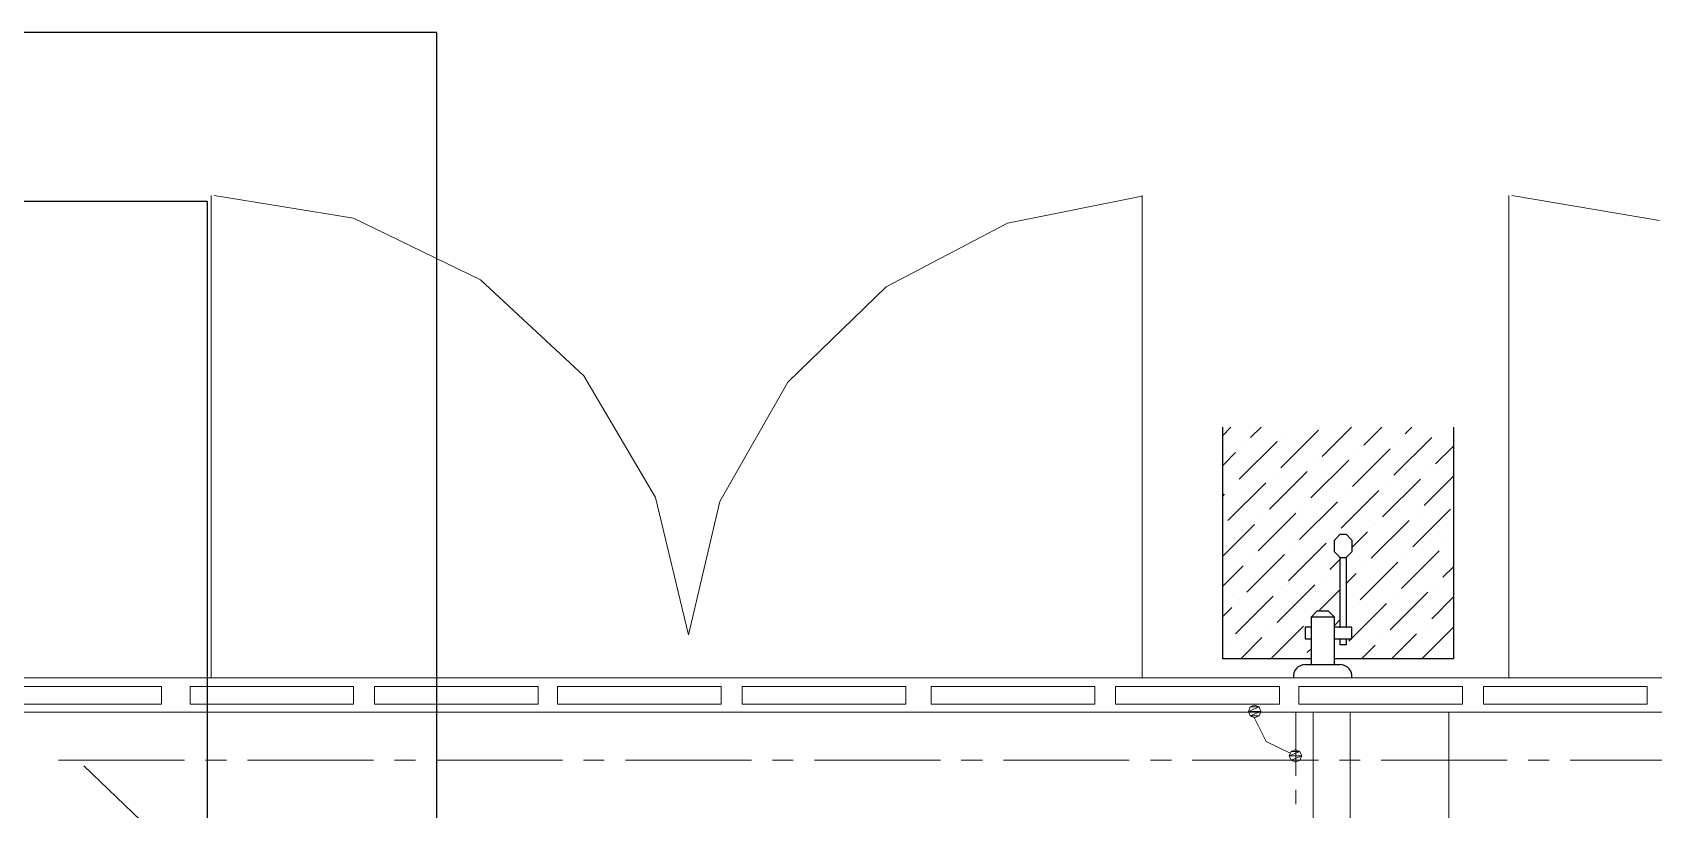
# Model space of a CAD drawing. Header units: metres. Extents: x 257 to 767, y -173 to 1.
# Drawn here: x 734.13 to 736.665, y -108.432 to -107.216 of the extents above; entities that cross this region are included whole.
import ezdxf

# ---------------------------------------------------------------- set-up
doc = ezdxf.new("R2010")
doc.units = ezdxf.units.M
doc.header["$LTSCALE"] = 10
doc.linetypes.add('DASHED', pattern=[0.75, 0.5, -0.25])
doc.layers.get('0').update_dxf_attribs({"color": 254})
doc.layers.add('Eletro Calha', color=6, linetype='Continuous')

msp = doc.modelspace()

# ---------------------------------------------------------------- linework, layer by layer
at = {"color": 7, "lineweight": 0}
for p, q in [((734.4091, -108.2257), (734.4091, -107.4717)), ((734.6318, -107.5069), (734.414, -107.4717)), ((735.8652, -107.4726), (735.6549, -107.5148)), ((735.8652, -108.2257), (735.8652, -107.4717)), ((736.439, -108.2257), (736.439, -107.4717)), ((736.6744, -107.5108), (736.4435, -107.4717)), ((734.8303, -107.6034), (734.6318, -107.5069)), ((735.6549, -107.5148), (735.465, -107.6143)), ((734.9923, -107.7536), (734.8303, -107.6034)), ((735.465, -107.6143), (735.3109, -107.7633)), ((735.1039, -107.9438), (734.9923, -107.7536)), ((735.3109, -107.7633), (735.2047, -107.9499)), ((735.1555, -108.1583), (735.1039, -107.9438)), ((735.2047, -107.9499), (735.1555, -108.1583)), ((738.9922, -108.2257), (731.7961, -108.2257)), ((734.3315, -108.2393), (734.0754, -108.2393)), ((734.3315, -108.2669), (734.3315, -108.2393)), ((734.6318, -108.2393), (734.3761, -108.2393)), ((734.3761, -108.2393), (734.3761, -108.2669)), ((734.6318, -108.2669), (734.6318, -108.2393)), ((734.9207, -108.2393), (734.6646, -108.2393)), ((734.6646, -108.2393), (734.6646, -108.2669)), ((734.9207, -108.2669), (734.9207, -108.2393)), ((735.2071, -108.2393), (734.951, -108.2393)), ((734.951, -108.2393), (734.951, -108.2669)), ((735.2071, -108.2669), (735.2071, -108.2393)), ((735.4959, -108.2393), (735.2399, -108.2393)), ((735.2399, -108.2393), (735.2399, -108.2669)), ((735.4959, -108.2669), (735.4959, -108.2393)), ((735.7912, -108.2393), (735.5354, -108.2393)), ((735.5354, -108.2393), (735.5354, -108.2669)), ((735.7912, -108.2669), (735.7912, -108.2393)), ((736.08, -108.2393), (735.8239, -108.2393)), ((735.8239, -108.2393), (735.8239, -108.2669)), ((736.08, -108.2669), (736.08, -108.2393)), ((736.3664, -108.2393), (736.1104, -108.2393)), ((736.1104, -108.2393), (736.1104, -108.2669)), ((736.3664, -108.2669), (736.3664, -108.2393)), ((736.6553, -108.2393), (736.3992, -108.2393)), ((736.3992, -108.2393), (736.3992, -108.2669)), ((736.6553, -108.2669), (736.6553, -108.2393)), ((734.0754, -108.2669), (734.3315, -108.2669)), ((734.3761, -108.2669), (734.6318, -108.2669)), ((734.6646, -108.2669), (734.9207, -108.2669)), ((734.951, -108.2669), (735.2071, -108.2669)), ((735.2399, -108.2669), (735.4959, -108.2669)), ((735.5354, -108.2669), (735.7912, -108.2669)), ((735.8239, -108.2669), (736.08, -108.2669)), ((736.0342, -108.2712), (736.0315, -108.2782)), ((736.0485, -108.2712), (736.0315, -108.2782)), ((736.0485, -108.2712), (736.0315, -108.2782)), ((736.0315, -108.2782), (736.0485, -108.2712)), ((736.0342, -108.2712), (736.0315, -108.2782)), ((736.0315, -108.2782), (736.0485, -108.2712)), ((736.0342, -108.2712), (736.0315, -108.2782)), ((736.0412, -108.2684), (736.0342, -108.2712)), ((736.0412, -108.2684), (736.0342, -108.2712)), ((736.0412, -108.2684), (736.0342, -108.2712)), ((736.0485, -108.2712), (736.0342, -108.2712)), ((736.0485, -108.2712), (736.0342, -108.2712)), ((736.0342, -108.2712), (736.0485, -108.2712)), ((736.0342, -108.2712), (736.0485, -108.2712)), ((736.0485, -108.2712), (736.0412, -108.2684)), ((736.0485, -108.2712), (736.0412, -108.2684)), ((736.0485, -108.2712), (736.0412, -108.2684)), ((736.0512, -108.2782), (736.0485, -108.2712)), ((736.0512, -108.2782), (736.0485, -108.2712)), ((736.0512, -108.2782), (736.0485, -108.2712)), ((736.0485, -108.2712), (736.0485, -108.2712)), ((736.1104, -108.2669), (736.3664, -108.2669)), ((736.3992, -108.2669), (736.6553, -108.2669)), ((736.1331, -108.2794), (733.842, -108.2794)), ((736.0315, -108.2782), (736.0342, -108.2854)), ((736.0315, -108.2782), (736.0315, -108.2782)), ((736.0512, -108.2782), (736.0315, -108.2782)), ((736.0315, -108.2782), (736.0342, -108.2854)), ((736.0512, -108.2782), (736.0315, -108.2782)), ((736.0315, -108.2782), (736.0342, -108.2854)), ((736.0315, -108.2782), (736.0512, -108.2782)), ((736.0315, -108.2782), (736.0512, -108.2782)), ((736.0315, -108.2782), (736.0315, -108.2782)), ((736.0512, -108.2782), (736.0342, -108.2854)), ((736.0512, -108.2782), (736.0342, -108.2854)), ((736.0342, -108.2854), (736.0512, -108.2782)), ((736.0342, -108.2854), (736.0512, -108.2782)), ((736.0342, -108.2854), (736.0412, -108.2882)), ((736.0485, -108.2854), (736.0342, -108.2854)), ((736.0342, -108.2854), (736.0412, -108.2882)), ((736.0485, -108.2854), (736.0342, -108.2854)), ((736.0342, -108.2854), (736.0412, -108.2882)), ((736.0342, -108.2854), (736.0485, -108.2854)), ((736.0342, -108.2854), (736.0485, -108.2854)), ((736.0342, -108.2854), (736.0342, -108.2854)), ((736.0406, -108.2876), (736.0591, -108.3252)), ((736.0412, -108.2882), (736.0485, -108.2854)), ((736.0412, -108.2882), (736.0485, -108.2854)), ((736.0412, -108.2882), (736.0485, -108.2854)), ((736.0412, -108.2882), (736.0412, -108.2882)), ((736.0485, -108.2854), (736.0512, -108.2782)), ((736.0485, -108.2854), (736.0512, -108.2782)), ((736.0485, -108.2854), (736.0512, -108.2782)), ((736.0485, -108.2854), (736.0485, -108.2854)), ((736.0512, -108.2782), (736.0512, -108.2782)), ((737.2381, -108.2794), (736.0988, -108.2794)), ((736.1055, -108.2794), (736.1055, -108.3792)), ((736.1331, -108.4569), (736.1331, -108.2794)), ((736.1908, -110.2652), (736.1908, -108.2794)), ((736.3452, -110.2652), (736.3452, -108.2794)), ((736.0591, -108.3252), (736.0967, -108.3437)), ((736.0982, -108.3407), (736.0952, -108.3476)), ((736.1122, -108.3407), (736.0952, -108.3476)), ((736.1122, -108.3407), (736.0952, -108.3476)), ((736.0952, -108.3476), (736.1122, -108.3407)), ((736.0982, -108.3407), (736.0952, -108.3476)), ((736.0952, -108.3476), (736.1122, -108.3407)), ((736.0982, -108.3407), (736.0952, -108.3476)), ((736.0952, -108.3476), (736.0982, -108.3546)), ((736.0952, -108.3476), (736.0952, -108.3476)), ((736.1152, -108.3476), (736.0952, -108.3476)), ((736.0952, -108.3476), (736.0982, -108.3546)), ((736.1152, -108.3476), (736.0952, -108.3476)), ((736.0952, -108.3476), (736.0982, -108.3546)), ((736.0952, -108.3476), (736.1152, -108.3476)), ((736.0952, -108.3476), (736.1152, -108.3476)), ((736.0952, -108.3476), (736.0952, -108.3476)), ((736.1052, -108.3376), (736.0982, -108.3407)), ((736.1052, -108.3376), (736.0982, -108.3407)), ((736.1052, -108.3376), (736.0982, -108.3407)), ((736.1122, -108.3407), (736.0982, -108.3407)), ((736.1122, -108.3407), (736.0982, -108.3407)), ((736.0982, -108.3407), (736.1122, -108.3407)), ((736.0982, -108.3407), (736.1122, -108.3407)), ((736.1152, -108.3476), (736.0982, -108.3546)), ((736.1152, -108.3476), (736.0982, -108.3546)), ((736.0982, -108.3546), (736.1152, -108.3476)), ((736.0982, -108.3546), (736.1152, -108.3476)), ((736.1122, -108.3407), (736.1052, -108.3376)), ((736.1122, -108.3407), (736.1052, -108.3376)), ((736.1122, -108.3407), (736.1052, -108.3376)), ((736.1152, -108.3476), (736.1122, -108.3407)), ((736.1152, -108.3476), (736.1122, -108.3407)), ((736.1152, -108.3476), (736.1122, -108.3407)), ((736.1122, -108.3407), (736.1122, -108.3407)), ((736.1122, -108.3546), (736.1152, -108.3476)), ((736.1122, -108.3546), (736.1152, -108.3476)), ((736.1122, -108.3546), (736.1152, -108.3476)), ((736.1152, -108.3476), (736.1152, -108.3476)), ((734.3673, -108.3543), (734.1703, -108.3543)), ((734.8239, -108.949), (734.2098, -108.3634)), ((734.4331, -108.3543), (734.4003, -108.3543)), ((734.6631, -108.3543), (734.4659, -108.3543)), ((734.7286, -108.3543), (734.6959, -108.3543)), ((734.9586, -108.3543), (734.7614, -108.3543)), ((735.0241, -108.3543), (734.9914, -108.3543)), ((735.2541, -108.3543), (735.0572, -108.3543)), ((735.3197, -108.3543), (735.2869, -108.3543)), ((735.5497, -108.3543), (735.3527, -108.3543)), ((735.6155, -108.3543), (735.5824, -108.3543)), ((735.8452, -108.3543), (735.6483, -108.3543)), ((735.911, -108.3543), (735.8782, -108.3543)), ((736.141, -108.3543), (735.9438, -108.3543)), ((736.0982, -108.3546), (736.1052, -108.3577)), ((736.1122, -108.3546), (736.0982, -108.3546)), ((736.0982, -108.3546), (736.1052, -108.3577)), ((736.1122, -108.3546), (736.0982, -108.3546)), ((736.0982, -108.3546), (736.1052, -108.3577)), ((736.0982, -108.3546), (736.1122, -108.3546)), ((736.0982, -108.3546), (736.1122, -108.3546)), ((736.0982, -108.3546), (736.0982, -108.3546)), ((736.1052, -108.3577), (736.1122, -108.3546)), ((736.1052, -108.3577), (736.1122, -108.3546)), ((736.1052, -108.3577), (736.1122, -108.3546)), ((736.1052, -108.3577), (736.1052, -108.3577)), ((736.1122, -108.3546), (736.1122, -108.3546)), ((736.2065, -108.3543), (736.1738, -108.3543)), ((736.4365, -108.3543), (736.2393, -108.3543)), ((736.5021, -108.3543), (736.4693, -108.3543)), ((736.732, -108.3543), (736.5348, -108.3543)), ((736.1055, -108.401), (736.1055, -108.4232))]:
    msp.add_line(p, q, dxfattribs=at)
for p, q in [((736.0041, -107.8338), (735.9913, -107.8466)), ((735.9913, -108.1959), (735.9913, -107.8338)), ((736.0513, -107.8338), (736.035, -107.85)), ((736.1412, -107.8382), (736.0822, -107.8972)), ((736.0881, -107.8441), (736.0881, -107.8441)), ((736.1929, -107.8338), (736.1471, -107.8795)), ((736.2401, -107.8338), (736.212, -107.8618)), ((736.2873, -107.8338), (736.2769, -107.8441)), ((736.3521, -107.8338), (736.3521, -108.1959)), ((736.0763, -107.8559), (736.0173, -107.9149)), ((736.0232, -107.8618), (736.0232, -107.8618)), ((736.2533, -107.8677), (736.1943, -107.9267)), ((736.3182, -107.85), (736.2592, -107.909)), ((736.2651, -107.8559), (736.2651, -107.8559)), ((736.3521, -107.8633), (736.3241, -107.8913)), ((736.0114, -107.8736), (735.9913, -107.8938)), ((736.1884, -107.8854), (736.1294, -107.9444)), ((736.1353, -107.8913), (736.1353, -107.8913)), ((736.2002, -107.8736), (736.2002, -107.8736)), ((736.0586, -107.9208), (735.9996, -107.9798)), ((736.1235, -107.9031), (736.0645, -107.9621)), ((736.0704, -107.909), (736.0704, -107.909)), ((736.3005, -107.9149), (736.2415, -107.9739)), ((736.2474, -107.9208), (736.2474, -107.9208)), ((736.3521, -107.9105), (736.3064, -107.9562)), ((736.3123, -107.9031), (736.3123, -107.9031)), ((735.9937, -107.9385), (735.9913, -107.941)), ((736.0055, -107.9267), (736.0055, -107.9267)), ((736.2356, -107.9326), (736.1766, -107.9916)), ((736.1825, -107.9385), (736.1825, -107.9385)), ((736.1058, -107.968), (736.0468, -108.027)), ((736.1707, -107.9503), (736.1117, -108.0093)), ((736.1176, -107.9562), (736.1176, -107.9562)), ((736.3477, -107.9621), (736.2887, -108.0211)), ((736.2946, -107.968), (736.2946, -107.968)), ((736.0409, -107.9857), (735.9913, -108.0354)), ((736.0527, -107.9739), (736.0527, -107.9739)), ((736.2179, -107.9975), (736.1934, -108.0221)), ((736.2828, -107.9798), (736.2238, -108.0388)), ((736.2297, -107.9857), (736.2297, -107.9857)), ((736.153, -108.0152), (736.094, -108.0742)), ((736.0999, -108.0211), (736.0999, -108.0211)), ((736.1648, -108.0034), (736.1648, -108.0034)), ((736.166, -108.0104), (736.1751, -108.0013)), ((736.166, -108.0287), (736.166, -108.0104)), ((736.1751, -108.0013), (736.1843, -108.0013)), ((736.1843, -108.0013), (736.1934, -108.0104)), ((736.1934, -108.0104), (736.1934, -108.0287)), ((736.3418, -108.0152), (736.3418, -108.0152)), ((736.0881, -108.0329), (736.0291, -108.0919)), ((736.035, -108.0388), (736.035, -108.0388)), ((736.1751, -108.0403), (736.1589, -108.0565)), ((736.1751, -108.0378), (736.166, -108.0287)), ((736.1751, -108.1474), (736.1751, -108.0378)), ((736.1751, -108.0378), (736.1843, -108.0378)), ((736.1934, -108.0287), (736.1843, -108.0378)), ((736.1843, -108.0378), (736.1843, -108.1474)), ((736.2651, -108.0447), (736.2061, -108.1037)), ((736.33, -108.027), (736.271, -108.086)), ((736.2769, -108.0329), (736.2769, -108.0329)), ((736.0232, -108.0506), (735.9913, -108.0826)), ((736.1471, -108.0683), (736.1471, -108.0683)), ((736.2002, -108.0624), (736.1843, -108.0784)), ((736.212, -108.0506), (736.212, -108.0506)), ((736.3521, -108.0521), (736.3359, -108.0683)), ((736.0704, -108.0978), (736.0114, -108.1568)), ((736.1353, -108.0801), (736.0763, -108.1391)), ((736.0822, -108.086), (736.0822, -108.086)), ((736.1751, -108.0875), (736.1412, -108.1214)), ((736.3123, -108.0919), (736.2533, -108.1509)), ((736.2592, -108.0978), (736.2592, -108.0978)), ((736.3241, -108.0801), (736.3241, -108.0801)), ((736.0055, -108.1155), (735.9913, -108.1298)), ((736.0173, -108.1037), (736.0173, -108.1037)), ((736.1386, -108.1215), (736.1295, -108.1307)), ((736.1569, -108.1215), (736.1386, -108.1215)), ((736.166, -108.1307), (736.1569, -108.1215)), ((736.2474, -108.1096), (736.1934, -108.1637)), ((736.1943, -108.1155), (736.1943, -108.1155)), ((736.3521, -108.0993), (736.3182, -108.1332)), ((736.1176, -108.145), (736.0668, -108.1959)), ((736.1295, -108.1466), (736.1203, -108.1466)), ((736.1203, -108.1466), (736.1203, -108.1649)), ((736.1294, -108.1332), (736.1294, -108.1332)), ((736.166, -108.1307), (736.1295, -108.1307)), ((736.1295, -108.1307), (736.1295, -108.2051)), ((736.166, -108.2051), (736.166, -108.1307)), ((736.1751, -108.1347), (736.166, -108.1439)), ((736.1934, -108.1466), (736.166, -108.1466)), ((736.1934, -108.1649), (736.1934, -108.1466)), ((736.3521, -108.1465), (736.3028, -108.1959)), ((736.3064, -108.145), (736.3064, -108.145)), ((735.9996, -108.1686), (735.9996, -108.1686)), ((736.0527, -108.1627), (736.0196, -108.1959)), ((736.0645, -108.1509), (736.0645, -108.1509)), ((736.1203, -108.1649), (736.1295, -108.1649)), ((736.166, -108.1649), (736.1934, -108.1649)), ((736.1751, -108.174), (736.1751, -108.1649)), ((736.1843, -108.174), (736.1751, -108.174)), ((736.1843, -108.1649), (736.1843, -108.174)), ((736.1922, -108.1649), (736.1884, -108.1686)), ((736.2297, -108.1745), (736.2084, -108.1959)), ((736.2415, -108.1627), (736.2415, -108.1627)), ((736.2946, -108.1568), (736.2556, -108.1959)), ((736.1295, -108.1959), (735.9913, -108.1959)), ((736.1295, -108.1804), (736.1235, -108.1863)), ((736.3521, -108.1959), (736.166, -108.1959)), ((736.1766, -108.1804), (736.1766, -108.1804)), ((736.1203, -108.2051), (736.1751, -108.2051))]:
    msp.add_line(p, q)
for centre, start, end in [((736.1203, -108.2234), 90, 187.1808), ((736.1751, -108.2234), 352.8192, 90)]:
    msp.add_arc(centre, 0.0183, start, end)
at = {"layer": 'Eletro Calha', "linetype": 'DASHED'}
for p, q in [((734.7619, -107.2165), (733.4524, -107.2165)), ((734.7619, -109.612), (734.7619, -107.2165)), ((732.9621, -107.4802), (734.4029, -107.4802)), ((734.4029, -107.4802), (734.4029, -109.6458))]:
    msp.add_line(p, q, dxfattribs=at)

doc.saveas('drawing.dxf')
